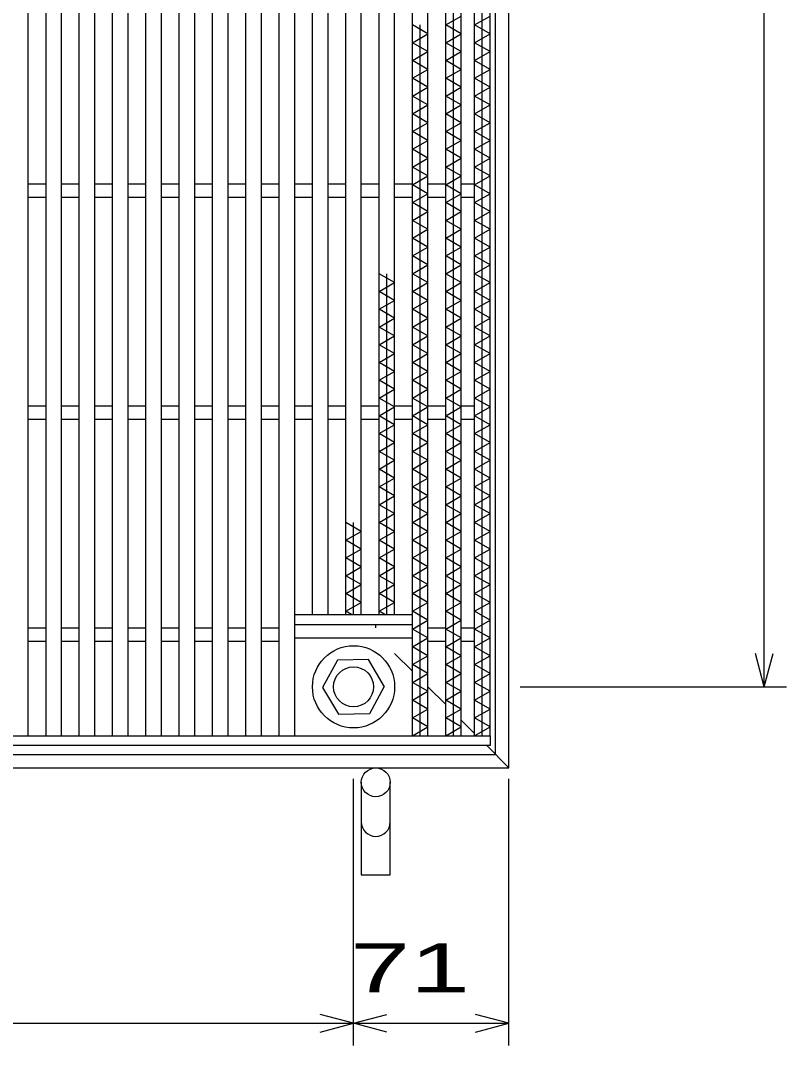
# Model space of a CAD drawing. Units: millimetres, scale not verified. Extents: x -1820 to 1731, y -1282 to 1054.
# Drawn here: x -560 to -215, y -486 to -24.5 of the extents above; entities that cross this region are included whole.
import ezdxf
from ezdxf.enums import TextEntityAlignment as Align

# ---------------------------------------------------------------- set-up
doc = ezdxf.new("R2010")
doc.units = ezdxf.units.MM
doc.header["$LTSCALE"] = 10
doc.linetypes.add('DASHED', pattern=[7.5, 6, -1.5])
for name, color, linetype, lineweight in [('16', 3, 'Continuous', 25), ('19', 6, 'Continuous', 25), ('22', 4, 'Continuous', 25)]:
    doc.layers.add(name, color=color, linetype=linetype, lineweight=lineweight)
doc.styles.add('ベクトル', font='')
doc.styles.get('ベクトル').set_extended_font_data('ベクトル')

msp = doc.modelspace()

# ---------------------------------------------------------------- linework, layer by layer
at = {"layer": '16'}
for p, q in [((-556.5, -346.5), (-556.5, 644.5)), ((-548.5, -346.5), (-548.5, 644.5)), ((-541.5, -346.5), (-541.5, 644.5)), ((-533.5, -346.5), (-533.5, 644.5)), ((-526.5, -346.5), (-526.5, 644.5)), ((-518.5, -346.5), (-518.5, 644.5)), ((-511.5, -346.5), (-511.5, 644.5)), ((-503.5, -346.5), (-503.5, 644.5)), ((-496.5, -346.5), (-496.5, 644.5)), ((-488.5, -346.5), (-488.5, 644.5)), ((-481.5, -346.5), (-481.5, 644.5)), ((-473.5, -346.5), (-473.5, 644.5)), ((-466.5, -346.5), (-466.5, 644.5)), ((-458.5, -346.5), (-458.5, 644.5)), ((-451.5, -346.5), (-451.5, 644.5)), ((-443.5, -346.5), (-443.5, 644.5)), ((-436.5, -346.5), (-436.5, 644.5)), ((-383.5, -346.5), (-383.5, 644.5)), ((-376.5, -346.5), (-376.5, 644.5)), ((-368.5, -346.5), (-368.5, 644.5)), ((-361.5, -346.5), (-361.5, 644.5)), ((-355.5, -346.5), (-355.5, 644.5)), ((-348.5, -346.5), (-348.5, 644.5)), ((-428.5, -292), (-428.5, 590)), ((-421.5, -292), (-421.5, 590)), ((-413.5, -292), (-413.5, 590)), ((-406.5, -292), (-406.5, 590)), ((-398.5, -292), (-398.5, 590)), ((-391.5, -292), (-391.5, 590)), ((-352, -346.5), (-352, 197.5)), ((-365, -346.5), (-365, 85.5)), ((-368.5, -26.5), (-361.5, -22.5)), ((-355.5, -26.5), (-348.5, -22.5)), ((-376.5, -30.5), (-383.5, -26.5)), ((-380, -346.5), (-380, -26.5)), ((-361.5, -30.5), (-368.5, -26.5)), ((-348.5, -30.5), (-355.5, -26.5)), ((-383.5, -34.5), (-376.5, -30.5)), ((-368.5, -34.5), (-361.5, -30.5)), ((-355.5, -34.5), (-348.5, -30.5)), ((-376.5, -38.5), (-383.5, -34.5)), ((-361.5, -38.5), (-368.5, -34.5)), ((-348.5, -38.5), (-355.5, -34.5)), ((-383.5, -42.5), (-376.5, -38.5)), ((-368.5, -42.5), (-361.5, -38.5)), ((-355.5, -42.5), (-348.5, -38.5)), ((-376.5, -46.5), (-383.5, -42.5)), ((-361.5, -46.5), (-368.5, -42.5)), ((-348.5, -46.5), (-355.5, -42.5)), ((-383.5, -50.5), (-376.5, -46.5)), ((-376.5, -54.5), (-383.5, -50.5)), ((-368.5, -50.5), (-361.5, -46.5)), ((-361.5, -54.5), (-368.5, -50.5)), ((-355.5, -50.5), (-348.5, -46.5)), ((-348.5, -54.5), (-355.5, -50.5)), ((-383.5, -58.5), (-376.5, -54.5)), ((-368.5, -58.5), (-361.5, -54.5)), ((-355.5, -58.5), (-348.5, -54.5)), ((-376.5, -62.5), (-383.5, -58.5)), ((-361.5, -62.5), (-368.5, -58.5)), ((-348.5, -62.5), (-355.5, -58.5)), ((-383.5, -66.5), (-376.5, -62.5)), ((-368.5, -66.5), (-361.5, -62.5)), ((-355.5, -66.5), (-348.5, -62.5)), ((-376.5, -70.5), (-383.5, -66.5)), ((-361.5, -70.5), (-368.5, -66.5)), ((-348.5, -70.5), (-355.5, -66.5)), ((-383.5, -74.5), (-376.5, -70.5)), ((-368.5, -74.5), (-361.5, -70.5)), ((-355.5, -74.5), (-348.5, -70.5)), ((-376.5, -78.5), (-383.5, -74.5)), ((-361.5, -78.5), (-368.5, -74.5)), ((-348.5, -78.5), (-355.5, -74.5)), ((-383.5, -82.5), (-376.5, -78.5)), ((-376.5, -86.5), (-383.5, -82.5)), ((-368.5, -82.5), (-361.5, -78.5)), ((-361.5, -86.5), (-368.5, -82.5)), ((-355.5, -82.5), (-348.5, -78.5)), ((-348.5, -86.5), (-355.5, -82.5)), ((-383.5, -90.5), (-376.5, -86.5)), ((-368.5, -90.5), (-361.5, -86.5)), ((-355.5, -90.5), (-348.5, -86.5)), ((-376.5, -94.5), (-383.5, -90.5)), ((-361.5, -94.5), (-368.5, -90.5)), ((-348.5, -94.5), (-355.5, -90.5)), ((-383.5, -98.5), (-376.5, -94.5)), ((-368.5, -98.5), (-361.5, -94.5)), ((-355.5, -98.5), (-348.5, -94.5)), ((-556.5, -98), (-548.5, -98)), ((-541.5, -98), (-533.5, -98)), ((-526.5, -98), (-518.5, -98)), ((-511.5, -98), (-503.5, -98)), ((-496.5, -98), (-488.5, -98)), ((-481.5, -98), (-473.5, -98)), ((-466.5, -98), (-458.5, -98)), ((-451.5, -98), (-443.5, -98)), ((-436.5, -98), (-428.5, -98)), ((-421.5, -98), (-413.5, -98)), ((-406.5, -98), (-398.5, -98)), ((-391.5, -98), (-383.5, -98)), ((-376.5, -102.5), (-383.5, -98.5)), ((-376.5, -98), (-368.5, -98)), ((-361.5, -102.5), (-368.5, -98.5)), ((-361.5, -98), (-355.5, -98)), ((-348.5, -102.5), (-355.5, -98.5)), ((-556.5, -104), (-548.5, -104)), ((-541.5, -104), (-533.5, -104)), ((-526.5, -104), (-518.5, -104)), ((-511.5, -104), (-503.5, -104)), ((-496.5, -104), (-488.5, -104)), ((-481.5, -104), (-473.5, -104)), ((-466.5, -104), (-458.5, -104)), ((-451.5, -104), (-443.5, -104)), ((-436.5, -104), (-428.5, -104)), ((-421.5, -104), (-413.5, -104)), ((-406.5, -104), (-398.5, -104)), ((-391.5, -104), (-383.5, -104)), ((-383.5, -106.5), (-376.5, -102.5)), ((-376.5, -104), (-368.5, -104)), ((-368.5, -106.5), (-361.5, -102.5)), ((-361.5, -104), (-355.5, -104)), ((-355.5, -106.5), (-348.5, -102.5)), ((-376.5, -110.5), (-383.5, -106.5)), ((-383.5, -114.5), (-376.5, -110.5)), ((-361.5, -110.5), (-368.5, -106.5)), ((-368.5, -114.5), (-361.5, -110.5)), ((-348.5, -110.5), (-355.5, -106.5)), ((-355.5, -114.5), (-348.5, -110.5)), ((-376.5, -118.5), (-383.5, -114.5)), ((-361.5, -118.5), (-368.5, -114.5)), ((-348.5, -118.5), (-355.5, -114.5)), ((-383.5, -122.5), (-376.5, -118.5)), ((-368.5, -122.5), (-361.5, -118.5)), ((-355.5, -122.5), (-348.5, -118.5)), ((-376.5, -126.5), (-383.5, -122.5)), ((-361.5, -126.5), (-368.5, -122.5)), ((-348.5, -126.5), (-355.5, -122.5)), ((-383.5, -130.5), (-376.5, -126.5)), ((-368.5, -130.5), (-361.5, -126.5)), ((-355.5, -130.5), (-348.5, -126.5)), ((-376.5, -134.5), (-383.5, -130.5)), ((-361.5, -134.5), (-368.5, -130.5)), ((-348.5, -134.5), (-355.5, -130.5)), ((-383.5, -138.5), (-376.5, -134.5)), ((-368.5, -138.5), (-361.5, -134.5)), ((-355.5, -138.5), (-348.5, -134.5)), ((-391.5, -142.5), (-398.5, -138.5)), ((-398.5, -146.5), (-391.5, -142.5)), ((-395, -292), (-395, -138.5)), ((-376.5, -142.5), (-383.5, -138.5)), ((-383.5, -146.5), (-376.5, -142.5)), ((-361.5, -142.5), (-368.5, -138.5)), ((-368.5, -146.5), (-361.5, -142.5)), ((-348.5, -142.5), (-355.5, -138.5)), ((-355.5, -146.5), (-348.5, -142.5)), ((-391.5, -150.5), (-398.5, -146.5)), ((-376.5, -150.5), (-383.5, -146.5)), ((-361.5, -150.5), (-368.5, -146.5)), ((-348.5, -150.5), (-355.5, -146.5)), ((-398.5, -154.5), (-391.5, -150.5)), ((-383.5, -154.5), (-376.5, -150.5)), ((-368.5, -154.5), (-361.5, -150.5)), ((-355.5, -154.5), (-348.5, -150.5)), ((-391.5, -158.5), (-398.5, -154.5)), ((-376.5, -158.5), (-383.5, -154.5)), ((-361.5, -158.5), (-368.5, -154.5)), ((-348.5, -158.5), (-355.5, -154.5)), ((-398.5, -162.5), (-391.5, -158.5)), ((-383.5, -162.5), (-376.5, -158.5)), ((-368.5, -162.5), (-361.5, -158.5)), ((-355.5, -162.5), (-348.5, -158.5)), ((-391.5, -166.5), (-398.5, -162.5)), ((-376.5, -166.5), (-383.5, -162.5)), ((-361.5, -166.5), (-368.5, -162.5)), ((-348.5, -166.5), (-355.5, -162.5)), ((-398.5, -170.5), (-391.5, -166.5)), ((-391.5, -174.5), (-398.5, -170.5)), ((-383.5, -170.5), (-376.5, -166.5)), ((-376.5, -174.5), (-383.5, -170.5)), ((-368.5, -170.5), (-361.5, -166.5)), ((-361.5, -174.5), (-368.5, -170.5)), ((-355.5, -170.5), (-348.5, -166.5)), ((-348.5, -174.5), (-355.5, -170.5)), ((-398.5, -178.5), (-391.5, -174.5)), ((-383.5, -178.5), (-376.5, -174.5)), ((-368.5, -178.5), (-361.5, -174.5)), ((-355.5, -178.5), (-348.5, -174.5)), ((-391.5, -182.5), (-398.5, -178.5)), ((-376.5, -182.5), (-383.5, -178.5)), ((-361.5, -182.5), (-368.5, -178.5)), ((-348.5, -182.5), (-355.5, -178.5)), ((-398.5, -186.5), (-391.5, -182.5)), ((-383.5, -186.5), (-376.5, -182.5)), ((-368.5, -186.5), (-361.5, -182.5)), ((-355.5, -186.5), (-348.5, -182.5)), ((-391.5, -190.5), (-398.5, -186.5)), ((-376.5, -190.5), (-383.5, -186.5)), ((-361.5, -190.5), (-368.5, -186.5)), ((-348.5, -190.5), (-355.5, -186.5)), ((-398.5, -194.5), (-391.5, -190.5)), ((-383.5, -194.5), (-376.5, -190.5)), ((-368.5, -194.5), (-361.5, -190.5)), ((-355.5, -194.5), (-348.5, -190.5)), ((-556.5, -198), (-548.5, -198)), ((-541.5, -198), (-533.5, -198)), ((-526.5, -198), (-518.5, -198)), ((-511.5, -198), (-503.5, -198)), ((-496.5, -198), (-488.5, -198)), ((-481.5, -198), (-473.5, -198)), ((-466.5, -198), (-458.5, -198)), ((-451.5, -198), (-443.5, -198)), ((-436.5, -198), (-428.5, -198)), ((-421.5, -198), (-413.5, -198)), ((-406.5, -198), (-398.5, -198)), ((-391.5, -198.5), (-398.5, -194.5)), ((-391.5, -198), (-383.5, -198)), ((-376.5, -198.5), (-383.5, -194.5)), ((-376.5, -198), (-368.5, -198)), ((-361.5, -198.5), (-368.5, -194.5)), ((-361.5, -198), (-355.5, -198)), ((-348.5, -198.5), (-355.5, -194.5)), ((-398.5, -202.5), (-391.5, -198.5)), ((-391.5, -206.5), (-398.5, -202.5)), ((-383.5, -202.5), (-376.5, -198.5)), ((-376.5, -206.5), (-383.5, -202.5)), ((-368.5, -202.5), (-361.5, -198.5)), ((-361.5, -206.5), (-368.5, -202.5)), ((-355.5, -202.5), (-348.5, -198.5)), ((-348.5, -206.5), (-355.5, -202.5)), ((-556.5, -204), (-548.5, -204)), ((-541.5, -204), (-533.5, -204)), ((-526.5, -204), (-518.5, -204)), ((-511.5, -204), (-503.5, -204)), ((-496.5, -204), (-488.5, -204)), ((-481.5, -204), (-473.5, -204)), ((-466.5, -204), (-458.5, -204)), ((-451.5, -204), (-443.5, -204)), ((-436.5, -204), (-428.5, -204)), ((-421.5, -204), (-413.5, -204)), ((-406.5, -204), (-398.5, -204)), ((-398.5, -210.5), (-391.5, -206.5)), ((-391.5, -204), (-383.5, -204)), ((-383.5, -210.5), (-376.5, -206.5)), ((-376.5, -204), (-368.5, -204)), ((-368.5, -210.5), (-361.5, -206.5)), ((-361.5, -204), (-355.5, -204)), ((-355.5, -210.5), (-348.5, -206.5)), ((-391.5, -214.5), (-398.5, -210.5)), ((-376.5, -214.5), (-383.5, -210.5)), ((-361.5, -214.5), (-368.5, -210.5)), ((-348.5, -214.5), (-355.5, -210.5)), ((-398.5, -218.5), (-391.5, -214.5)), ((-383.5, -218.5), (-376.5, -214.5)), ((-368.5, -218.5), (-361.5, -214.5)), ((-355.5, -218.5), (-348.5, -214.5)), ((-391.5, -222.5), (-398.5, -218.5)), ((-376.5, -222.5), (-383.5, -218.5)), ((-361.5, -222.5), (-368.5, -218.5)), ((-348.5, -222.5), (-355.5, -218.5)), ((-398.5, -226.5), (-391.5, -222.5)), ((-383.5, -226.5), (-376.5, -222.5)), ((-368.5, -226.5), (-361.5, -222.5)), ((-355.5, -226.5), (-348.5, -222.5)), ((-391.5, -230.5), (-398.5, -226.5)), ((-398.5, -234.5), (-391.5, -230.5)), ((-376.5, -230.5), (-383.5, -226.5)), ((-383.5, -234.5), (-376.5, -230.5)), ((-361.5, -230.5), (-368.5, -226.5)), ((-368.5, -234.5), (-361.5, -230.5)), ((-348.5, -230.5), (-355.5, -226.5)), ((-355.5, -234.5), (-348.5, -230.5)), ((-391.5, -238.5), (-398.5, -234.5)), ((-376.5, -238.5), (-383.5, -234.5)), ((-361.5, -238.5), (-368.5, -234.5)), ((-348.5, -238.5), (-355.5, -234.5)), ((-398.5, -242.5), (-391.5, -238.5)), ((-383.5, -242.5), (-376.5, -238.5)), ((-368.5, -242.5), (-361.5, -238.5)), ((-355.5, -242.5), (-348.5, -238.5)), ((-391.5, -246.5), (-398.5, -242.5)), ((-376.5, -246.5), (-383.5, -242.5)), ((-361.5, -246.5), (-368.5, -242.5)), ((-348.5, -246.5), (-355.5, -242.5)), ((-398.5, -250.5), (-391.5, -246.5)), ((-383.5, -250.5), (-376.5, -246.5)), ((-368.5, -250.5), (-361.5, -246.5)), ((-355.5, -250.5), (-348.5, -246.5)), ((-406.5, -254.5), (-413.5, -250.5)), ((-410, -292), (-410, -250.5)), ((-391.5, -254.5), (-398.5, -250.5)), ((-376.5, -254.5), (-383.5, -250.5)), ((-361.5, -254.5), (-368.5, -250.5)), ((-348.5, -254.5), (-355.5, -250.5)), ((-413.5, -258.5), (-406.5, -254.5)), ((-398.5, -258.5), (-391.5, -254.5)), ((-383.5, -258.5), (-376.5, -254.5)), ((-368.5, -258.5), (-361.5, -254.5)), ((-355.5, -258.5), (-348.5, -254.5)), ((-406.5, -262.5), (-413.5, -258.5)), ((-413.5, -266.5), (-406.5, -262.5)), ((-391.5, -262.5), (-398.5, -258.5)), ((-398.5, -266.5), (-391.5, -262.5)), ((-376.5, -262.5), (-383.5, -258.5)), ((-383.5, -266.5), (-376.5, -262.5)), ((-361.5, -262.5), (-368.5, -258.5)), ((-368.5, -266.5), (-361.5, -262.5)), ((-348.5, -262.5), (-355.5, -258.5)), ((-355.5, -266.5), (-348.5, -262.5)), ((-406.5, -270.5), (-413.5, -266.5)), ((-391.5, -270.5), (-398.5, -266.5)), ((-376.5, -270.5), (-383.5, -266.5)), ((-361.5, -270.5), (-368.5, -266.5)), ((-348.5, -270.5), (-355.5, -266.5)), ((-413.5, -274.5), (-406.5, -270.5)), ((-398.5, -274.5), (-391.5, -270.5)), ((-383.5, -274.5), (-376.5, -270.5)), ((-368.5, -274.5), (-361.5, -270.5)), ((-355.5, -274.5), (-348.5, -270.5)), ((-406.5, -278.5), (-413.5, -274.5)), ((-391.5, -278.5), (-398.5, -274.5)), ((-376.5, -278.5), (-383.5, -274.5)), ((-361.5, -278.5), (-368.5, -274.5)), ((-348.5, -278.5), (-355.5, -274.5)), ((-413.5, -282.5), (-406.5, -278.5)), ((-398.5, -282.5), (-391.5, -278.5)), ((-383.5, -282.5), (-376.5, -278.5)), ((-368.5, -282.5), (-361.5, -278.5)), ((-355.5, -282.5), (-348.5, -278.5)), ((-406.5, -286.5), (-413.5, -282.5)), ((-391.5, -286.5), (-398.5, -282.5)), ((-376.5, -286.5), (-383.5, -282.5)), ((-361.5, -286.5), (-368.5, -282.5)), ((-348.5, -286.5), (-355.5, -282.5)), ((-413.5, -290.5), (-406.5, -286.5)), ((-410.87, -292), (-413.5, -290.5)), ((-398.5, -290.5), (-391.5, -286.5)), ((-395.87, -292), (-398.5, -290.5)), ((-383.5, -290.5), (-376.5, -286.5)), ((-376.5, -294.5), (-383.5, -290.5)), ((-368.5, -290.5), (-361.5, -286.5)), ((-361.5, -294.5), (-368.5, -290.5)), ((-355.5, -290.5), (-348.5, -286.5)), ((-348.5, -294.5), (-355.5, -290.5)), ((-436.5, -292), (-383.5, -292)), ((-436.5, -296.5), (-436.5, -292)), ((-383.5, -296.5), (-383.5, -292)), ((-383.5, -298.5), (-376.5, -294.5)), ((-368.5, -298.5), (-361.5, -294.5)), ((-355.5, -298.5), (-348.5, -294.5)), ((-556.5, -298), (-548.5, -298)), ((-541.5, -298), (-533.5, -298)), ((-526.5, -298), (-518.5, -298)), ((-511.5, -298), (-503.5, -298)), ((-496.5, -298), (-488.5, -298)), ((-481.5, -298), (-473.5, -298)), ((-466.5, -298), (-458.5, -298)), ((-451.5, -298), (-443.5, -298)), ((-436.5, -296.5), (-383.5, -296.5)), ((-376.5, -302.5), (-383.5, -298.5)), ((-376.5, -298), (-368.5, -298)), ((-361.5, -302.5), (-368.5, -298.5)), ((-361.5, -298), (-355.5, -298)), ((-348.5, -302.5), (-355.5, -298.5)), ((-556.5, -304), (-548.5, -304)), ((-541.5, -304), (-533.5, -304)), ((-526.5, -304), (-518.5, -304)), ((-511.5, -304), (-503.5, -304)), ((-496.5, -304), (-488.5, -304)), ((-481.5, -304), (-473.5, -304)), ((-466.5, -304), (-458.5, -304)), ((-451.5, -304), (-443.5, -304)), ((-436.5, -302.5), (-383.5, -302.5)), ((-383.5, -306.5), (-376.5, -302.5)), ((-376.5, -304), (-368.5, -304)), ((-368.5, -306.5), (-361.5, -302.5)), ((-361.5, -304), (-355.5, -304)), ((-355.5, -306.5), (-348.5, -302.5)), ((-376.5, -310.5), (-383.5, -306.5)), ((-361.5, -310.5), (-368.5, -306.5)), ((-348.5, -310.5), (-355.5, -306.5)), ((-417.29, -312.55), (-424, -324.84)), ((-403.3, -312.21), (-417.29, -312.55)), ((-396, -324.5), (-403.3, -312.21)), ((-383.5, -314.5), (-376.5, -310.5)), ((-368.5, -314.5), (-361.5, -310.5)), ((-355.5, -314.5), (-348.5, -310.5)), ((-376.5, -318.5), (-383.5, -314.5)), ((-361.5, -318.5), (-368.5, -314.5)), ((-348.5, -318.5), (-355.5, -314.5)), ((-383.5, -322.5), (-376.5, -318.5)), ((-376.5, -326.5), (-383.5, -322.5)), ((-368.5, -322.5), (-361.5, -318.5)), ((-361.5, -326.5), (-368.5, -322.5)), ((-355.5, -322.5), (-348.5, -318.5)), ((-348.5, -326.5), (-355.5, -322.5)), ((-424, -324.84), (-416.7, -336.79)), ((-402.71, -336.45), (-396, -324.16)), ((-383.5, -330.5), (-376.5, -326.5)), ((-368.5, -330.5), (-361.5, -326.5)), ((-355.5, -330.5), (-348.5, -326.5)), ((-376.5, -334.5), (-383.5, -330.5)), ((-361.5, -334.5), (-368.5, -330.5)), ((-348.5, -334.5), (-355.5, -330.5)), ((-416.7, -336.79), (-402.71, -336.45)), ((-383.5, -338.5), (-376.5, -334.5)), ((-368.5, -338.5), (-361.5, -334.5)), ((-355.5, -338.5), (-348.5, -334.5)), ((-376.5, -342.5), (-383.5, -338.5)), ((-361.5, -342.5), (-368.5, -338.5)), ((-348.5, -342.5), (-355.5, -338.5)), ((-383.5, -346.5), (-376.5, -342.5)), ((-368.5, -346.5), (-361.5, -342.5)), ((-355.5, -346.5), (-348.5, -342.5)), ((-848.5, -346.5), (-348.5, -346.5)), ((-563.5, -346.5), (-556.5, -346.5)), ((-548.5, -346.5), (-541.5, -346.5)), ((-533.5, -346.5), (-526.5, -346.5)), ((-518.5, -346.5), (-511.5, -346.5)), ((-503.5, -346.5), (-496.5, -346.5)), ((-488.5, -346.5), (-481.5, -346.5)), ((-473.5, -346.5), (-466.5, -346.5)), ((-458.5, -346.5), (-451.5, -346.5)), ((-443.5, -346.5), (-436.5, -346.5)), ((-428.5, -346.5), (-421.5, -346.5)), ((-413.5, -346.5), (-406.5, -346.5)), ((-398.5, -346.5), (-391.5, -346.5)), ((-383.5, -346.5), (-376.5, -346.5)), ((-368.5, -346.5), (-361.5, -346.5)), ((-355.5, -346.5), (-348.5, -346.5)), ((-348.5, -346.5), (-348.5, -351)), ((-348.5, -351), (-848.5, -351))]:
    msp.add_line(p, q, dxfattribs=at)
for radius in [18.5, 9]:
    msp.add_circle((-410, -324.5), radius, dxfattribs=at)
at = {"layer": '19'}
for p, q in [((-340, -361), (-340, 659)), ((-346, -355), (-346, 653)), ((-1354, -355), (-346, -355)), ((-1360, -361), (-340, -361)), ((-406.5, -367.5), (-406.5, -409.12)), ((-393.5, -409.12), (-393.5, -367.5)), ((-406.5, -409.12), (-393.5, -409.12))]:
    msp.add_line(p, q, dxfattribs=at)
at = {"layer": '19', "linetype": 'DASHED'}
for p, q in [((-400, -298), (-400, -296.5)), ((-383.5, -317.5), (-391.5, -309.5)), ((-368.5, -332.5), (-376.5, -324.5)), ((-355.5, -345.5), (-361.5, -339.5)), ((-340, -361), (-350, -351))]:
    msp.add_line(p, q, dxfattribs=at)
at = {"layer": '19'}
msp.add_circle((-400, -367.5), 6.5, dxfattribs=at)
msp.add_arc((-400, -385.34), 6.5, 180, 0, dxfattribs=at)
at = {"layer": '22'}
for p, q in [((-225, -324.5), (-225, 622.5)), ((-225, -324.5), (-229, -309.5)), ((-225, -324.5), (-221, -309.5)), ((-335, -324.5), (-215, -324.5)), ((-410, -486), (-410, -366)), ((-340, -486), (-340, -366)), ((-410, -476), (-425, -472)), ((-410, -476), (-395, -472)), ((-340, -476), (-355, -472)), ((-785, -476), (-410, -476)), ((-425, -480), (-410, -476)), ((-395, -480), (-410, -476)), ((-410, -476), (-340, -476)), ((-355, -480), (-340, -476))]:
    msp.add_line(p, q, dxfattribs=at)

# ---------------------------------------------------------------- texts
at = {"layer": '22', "color": 2, "style": 'ベクトル', "width": 1.65}
msp.add_text(' 71 ', height=21.99, dxfattribs=at).set_placement((-425, -451), align=Align.MIDDLE_LEFT)

doc.saveas('drawing.dxf')
